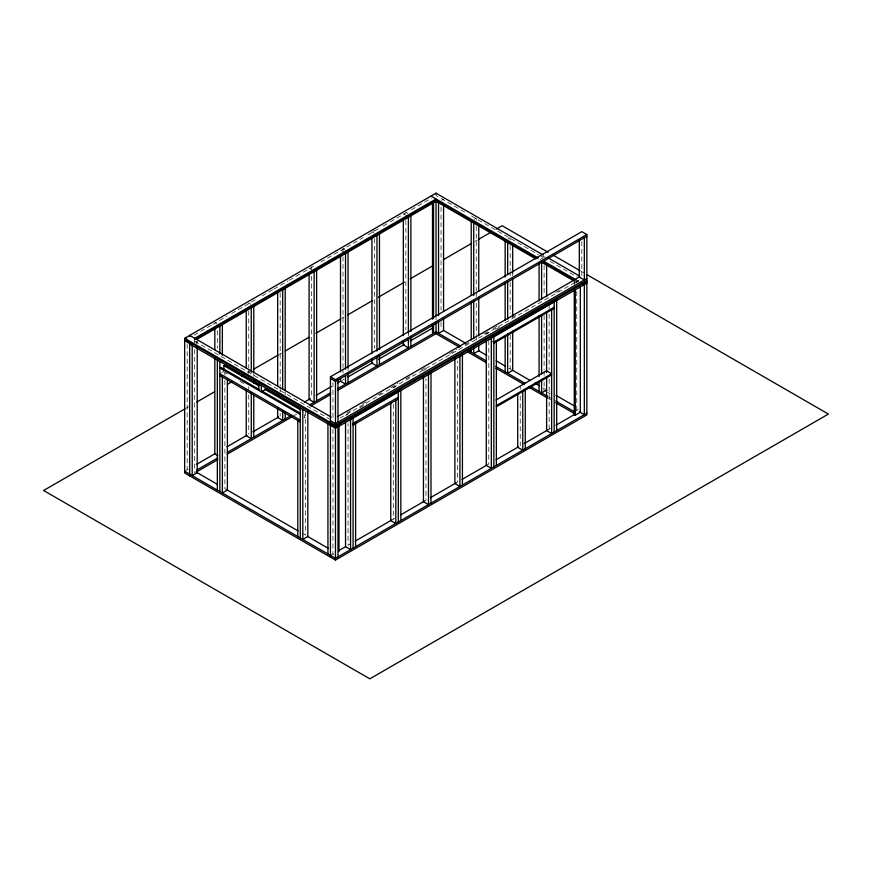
<?xml version="1.0" encoding="UTF-8"?>
<svg xmlns="http://www.w3.org/2000/svg" width="872" height="872" viewBox="0 0 872 872"><rect width="100%" height="100%" fill="white"/><g stroke="black" fill="none" stroke-linecap="round" stroke-linejoin="round"><path stroke-width="0.65" stroke-dasharray="4.36 3.27" d="M372.758 231.44L374.437 230.47M194.053 335.197L211.678 325.016M212.844 324.34L226.938 316.209M231.647 313.495L257.48 298.573M262.178 295.859L272.751 289.755M273.928 289.079L288.022 280.937M289.199 280.261L302.115 272.805M303.293 272.129L316.209 264.663M320.907 261.949L345.574 247.713M346.751 247.038L363.199 237.533M367.897 234.83L378.47 228.726M383.168 226.012L389.043 222.622M390.209 221.946L406.657 212.452M411.355 209.738L431.324 198.206M441.559 200.429L443.565 199.263M474.226 219.297L476.243 218.131L476.243 220.834M221.859 372.584L223.875 371.428M186.237 408.129L188.603 406.766M247.539 372.736L249.904 371.385M279.367 354.359L281.732 353.007M341.857 318.291L344.211 316.928M475.066 241.381L477.42 240.018M508.169 238.884L510.175 237.729L510.175 240.432M540.084 259.638L543.103 257.894M185.834 470.553L188.178 469.201M342.053 380.356L344.407 379.004M294.224 415.519L296.578 414.167M305.309 417.285L304.306 417.862L304.306 412.064M347.252 412.772L350.784 410.734M362.556 403.932L366.087 401.894M377.849 395.103L382.557 392.378M390.798 387.626L397.861 383.549M406.101 378.786L413.165 374.709M421.405 369.957L426.114 367.232M449.658 353.64L456.721 349.563M464.961 344.811L469.67 342.086M483.797 333.932L488.505 331.218M493.214 328.493L497.923 325.779M512.049 317.626L516.758 314.901M555.606 292.48L560.304 289.766M339.851 418.2L578.801 280.25M345.53 415.497L348.048 414.047M393.294 387.931L395.801 386.481M423.454 370.513L425.972 369.063M486.293 334.238L488.811 332.777M574.277 283.444L578.801 280.828M359.646 407.933L366.611 403.91M495.776 329.344L500.408 326.662M576.283 410.57L578.299 409.404M330.444 555.41L332.962 553.949L333.965 554.538M350.555 543.79L348.048 545.251L348.048 423.52M390.776 520.573L395.049 518.11M423.454 501.705L425.972 500.256L425.972 378.535M454.879 483.568L457.386 482.118L457.386 361.03M486.293 465.43L488.811 463.98L488.811 339.742M546.624 430.594L551.649 427.694M581.079 271.29L583.433 272.642M543.103 256.15L545.447 257.513M436.022 195.492L438.038 196.658M441.047 198.391L466.858 213.291M471.545 216.005L538.416 254.602M539.583 255.289L543.103 257.316M550.145 261.382L577.122 276.958M578.801 281.405L576.784 280.25L576.784 282.572M575.923 280.904L578.278 282.266M575.117 281.024L576.784 281.983M405.862 212.332L407.867 213.487M407.366 216.103L403.344 213.782L403.344 216.485M371.93 231.919L373.935 233.075M345.029 249.774L343.023 248.607L343.023 251.31M341.508 250.645L344.527 252.379M509.085 368.289L511.439 369.641M543.103 387.931L550.145 391.997M543.103 389.675L546.624 391.702M547.801 392.378L550.145 393.741M548.641 396.923L550.984 398.286M548.641 398.668L550.984 400.019M309.08 268.205L311.097 269.361M248.76 303.031L250.765 304.186M214.817 322.618L216.834 323.785M194.707 341.203L329.616 419.083M224.878 372.54L227.385 374.001M240.029 381.337L244.694 384.029M227.385 490.097L224.878 488.647L224.878 380.29M302.802 533.631L305.309 535.092L305.309 411.486M581.82 241.566L581.82 275.607M576.784 291.455L576.784 411.835M574.277 281.885L574.277 284.588M549.142 304.917L549.142 308.971M549.142 314.182L549.142 369.728M549.142 379.102L549.142 429.144M544.106 265.426L544.106 293.831M544.106 315.479L544.106 369.575M544.106 370.927L544.106 376.333M544.106 381.751L544.106 388.509M520.235 386.623L520.235 389.315M520.235 396.041L520.235 445.832M512.692 272.99L512.692 275.694M510.175 245.839L510.175 270.189M510.175 271.541L510.175 275.596M510.175 282.354L510.175 313.462M510.175 335.11L510.175 368.921M476.243 226.251L476.243 291.172M476.243 292.523L476.243 296.578M476.243 303.336L476.243 334.445M476.243 335.807L476.243 339.862M441.047 207.285L441.047 310.072M441.047 322.248L441.047 329.006M436.022 316.634L436.022 319.741M408.368 332.995L408.368 335.698M405.862 220.442L405.862 329.998M393.294 404.161L393.294 519.123M374.437 238.579L374.437 348.135M348.048 367.831L348.048 370.535M343.023 256.728L343.023 367.635M343.023 368.987L343.023 373.042M332.962 382.514L332.962 419.279M332.962 429.318L332.962 553.949M311.598 266.745L311.598 269.459M311.598 276.217L311.598 397.948M285.199 391.931L285.199 394.645M280.174 293.003L280.174 386.329M280.174 387.68L280.174 391.735M280.174 413.383L280.174 416.086M253.785 373.554L253.785 376.268M248.76 311.141L248.76 367.951M248.76 369.303L248.76 373.358M248.76 386.885L248.76 389.588M248.76 395.005L248.76 434.223M224.878 372.159L224.878 375.243M217.335 330.641L217.335 348.222M197.225 340.516L197.225 343.219M196.222 341.29L196.222 343.993M194.707 340.036L194.707 342.74M194.707 349.509L194.707 472.973M187.175 343.993L187.175 469.779"/><path stroke-width="1.31" d="M330.444 422.473L330.444 376.78L581.82 231.658L586.845 234.557L586.845 414.919L335.48 560.053L184.657 472.973L184.657 338.292L436.022 193.17L543.245 255.071M186.673 338.292L184.657 339.459L335.48 426.528L586.845 281.405M194.707 338.292L436.022 198.98L436.022 315.686M194.38 339.644L436.349 199.95M432.501 201.585L433.515 202.173L436.523 200.429M196.734 339.448L436.349 201.105M223.875 370.262L223.875 365.619L224.878 365.041L259.845 385.228M185.06 408.815L43.6 490.489L369.826 678.83L828.4 414.069L586.976 274.68M196.854 402.003L214.534 391.8M227.505 384.312L232.214 381.587M241.653 376.148L244.007 374.786M253.436 369.336L278.19 355.046M285.264 350.958L308.841 337.344M315.915 333.268L340.669 318.978M347.743 314.89L372.508 300.6M378.394 297.188L404.336 282.223M410.222 278.822L432.621 265.884M443.238 259.758L471.523 243.43M478.597 239.342L490.391 232.541M496.277 229.129L502.174 225.728L548.107 252.248M266.352 388.988L261.328 391.888L261.328 385.457M330.444 376.78L335.48 379.68L586.845 234.557M586.845 236.301L335.48 381.424L330.444 378.524M196.407 464.449L215.199 453.603M226.938 446.824L246.907 435.292M252.782 431.902L278.626 416.98M304.47 402.057L310.345 398.668M316.209 395.278L331.48 386.46M337.355 383.07L340.876 381.042M347.928 376.966L372.595 362.73M378.47 359.34L404.314 344.418M410.178 341.028L432.501 328.145M196.734 470.063L217.88 457.855M227.276 452.437L290.703 415.813M309.495 404.968L330.641 392.76M337.682 388.683L436.523 331.622M196.734 471.807L217.88 459.599M227.276 454.17L293.047 416.195M310.672 406.025L330.641 394.493M337.682 390.427L436.349 333.464M337.497 416.653L579.466 276.958M586.845 278.506L335.48 423.629L330.444 420.729M586.845 280.25L335.48 425.373L184.657 338.292M586.845 281.983L584.327 283.444L584.327 414.636L579.302 411.726M353.073 417.535L398.319 391.408M493.835 336.265L554.167 301.429M586.845 283.149L335.48 428.272L189.682 344.102M353.073 423.334L398.319 397.218M554.167 307.238L493.835 342.064L492.833 341.486M353.073 423.923L355.591 422.473L355.591 546.7M493.835 342.652L496.353 341.203L496.353 465.43M554.167 307.816L551.649 309.266L551.649 433.504L546.624 430.594L546.624 376.584M493.835 343.23L554.167 308.405M353.073 425.078L398.319 398.962M496.026 400.019L546.624 370.807L551.649 373.707L496.353 405.633M496.353 406.799L551.649 374.873M546.624 389.958L541.599 392.869L541.599 379.342M338.674 550.657L345.715 546.591M355.122 541.163L391.528 520.137M400.924 514.72L424.413 501.149M430.288 497.759L456.132 482.837M462.007 479.447L486.674 465.212M496.07 459.784L518.382 446.9M524.257 443.51L547.758 429.951M555.976 425.198L574.768 414.353M574.277 288.85L574.277 414.636L575.28 415.214L580.305 412.314L580.305 286.528M586.845 413.186L335.48 558.309L184.657 471.229M552.815 254.962L579.902 270.603M547.965 257.796L579.771 276.162M430.997 196.069L538.22 257.981M544.106 261.382L575.923 279.748M435.706 199.96L537.043 258.461M541.599 261.088L574.746 280.228M436.022 200.713L438.54 202.173L438.54 315.784M436.022 201.301L535.735 258.864M541.599 262.254L574.441 281.209M443.401 330.368L465.681 343.23M478.586 350.686L486.805 355.427M496.179 360.845L505.564 366.262M512.605 370.317L530.198 380.475M534.896 383.19L539.583 385.904M556.009 395.376L574.779 406.221M436.022 331.916L460.656 346.13M468.863 350.871L486.467 361.03M495.852 366.447L525.173 383.386M531.037 386.765L547.463 396.248M555.671 400.989L575.618 412.5M459.49 347.198L436.022 333.649L436.022 322.444M467.697 351.939L486.467 362.774M495.852 368.191L524.007 384.443M528.694 387.157L547.463 397.992M555.671 402.733L575.618 414.244M196.222 338.587L197.225 339.164M331.077 417.023L189.682 335.393L189.682 336.559M184.657 340.036L192.2 344.386L192.2 475.589L197.225 472.678L197.225 346.903M184.657 340.614L189.682 343.524M265.677 388.596L300.655 408.794M223.875 365.619L258.842 385.816M264.674 389.174L300.807 410.047M259.322 389.577L220.856 367.363L219.853 367.94L300.284 414.385M261.655 390.918L300.121 413.132M219.853 373.75L300.284 420.184M300.284 421.885L297.777 420.435L297.777 536.542M300.284 421.928L219.853 375.494L222.36 376.9L222.36 492.996L227.385 490.097L227.385 379.396M217.837 455.555L214.817 453.822L214.817 357.793M195.884 471.905L216.997 484.102M226.382 489.519L297.941 530.83M307.326 536.247L328.439 548.433M584.327 237.751L584.327 279.956L579.302 277.056L579.302 240.291M581.82 283.149L581.82 284.305M575.28 289.428L575.28 415.214M556.685 430.594L556.685 299.401L554.167 300.851L554.167 432.043M546.624 264.172L546.624 296.633M546.624 311.773L546.624 372.529M541.599 261.665L541.599 299.543M541.599 315.773L541.599 373.925M539.081 262.919L539.081 300.796M539.081 315.675L539.081 376.541M539.081 381.947L539.081 391.408M525.26 448.742L525.26 389.522L522.742 390.972L522.742 450.192L517.717 447.282L517.717 393.457M512.692 244.585L512.692 272.99M512.692 278.397L512.692 316.274M512.692 331.142L512.692 370.371L507.668 373.271L507.668 334.052M507.668 274.538L507.668 242.078L505.15 240.628L505.15 277.143M507.668 281.296L507.668 319.174M505.15 282.55L505.15 320.427M505.15 336.657L505.15 371.821M493.835 466.88L493.835 335.687L491.328 337.137L491.328 468.329L486.293 465.43L486.293 340.996M478.761 224.998L478.761 291.27M478.761 298.028L478.761 335.905M478.761 345.367L478.761 350.773L473.725 353.683L473.725 346.914M473.725 295.521L473.725 222.491L471.218 221.03L471.218 295.423M473.725 300.927L473.725 338.805M471.218 302.192L471.218 340.058M471.218 349.519L471.218 352.233M462.422 485.017L462.422 354.403L459.904 355.852L459.904 486.467L454.879 483.568L454.879 358.392M443.565 206.032L443.565 311.522M443.565 318.291L443.565 330.466L438.54 333.366L438.54 321.19M436.022 193.17L436.022 194.336M433.515 202.173L433.515 318.487M433.515 323.894L433.515 333.366L432.501 332.788L432.501 324.667M432.501 202.936L432.501 319.261M430.997 503.155L430.997 371.963L428.479 373.412L428.479 504.615L423.454 501.705L423.454 375.919M410.886 331.545L410.886 215.231L408.368 216.681L408.368 332.995M410.886 336.952L410.886 346.424M408.368 338.412L408.368 347.873L403.344 344.974L403.344 340.919M403.344 219.188L403.344 335.502M400.837 520.573L400.837 389.381L398.319 390.83L398.319 522.023M395.801 400.412L395.801 523.473L390.776 520.573L390.776 402.918M379.462 349.683L379.462 233.369L376.955 234.819L376.955 351.144M379.462 355.1L379.462 364.561M376.955 356.55L376.955 366.011L371.93 363.112L371.93 359.057M371.93 237.326L371.93 353.651M353.073 548.15L353.073 416.958L350.555 418.407L350.555 549.6L345.53 546.7L345.53 422.266M348.048 367.831L348.048 251.507L345.53 252.967L345.53 369.281M348.048 373.238L348.048 382.71M345.53 376.039L345.53 384.16L340.505 381.249L340.505 378.546M340.505 255.474L340.505 371.788M340.505 422.473L340.505 423.629M339.001 424.49L339.001 551.627M337.987 379.974L337.987 422.179M337.987 556.859L337.987 425.656L335.48 427.117L327.937 422.757L327.937 553.949M335.48 379.68L335.48 560.053M330.444 423.629L330.444 557.143M316.623 400.848L316.623 269.655L314.116 271.105L314.116 402.297L309.08 399.398L309.08 273.612M307.827 411.922L307.827 536.542L302.802 539.441L302.802 409.404M300.284 407.954L300.284 537.991M285.199 390.58L285.199 287.793L282.692 289.242L282.692 389.326M285.199 412.227L285.199 418.985M282.692 410.974L282.692 420.435L277.667 417.535L277.667 408.063M277.667 293.101L277.667 386.427M277.667 393.196L277.667 395.899M258.81 384.007L258.81 390.438M253.785 372.202L253.785 305.93L251.267 307.38L251.267 372.3M253.785 380.323L253.785 383.026M253.785 395.201L253.785 437.123M251.267 392.596L251.267 438.583L246.242 435.673L246.242 389.686M246.242 309.887L246.242 368.049M222.36 355.177L222.36 324.079L219.853 325.529L219.853 353.923M219.853 361.52L219.853 491.546M217.335 360.06L217.335 490.097M214.817 328.036L214.817 349.672M189.682 342.358L189.682 475.872"/></g></svg>
